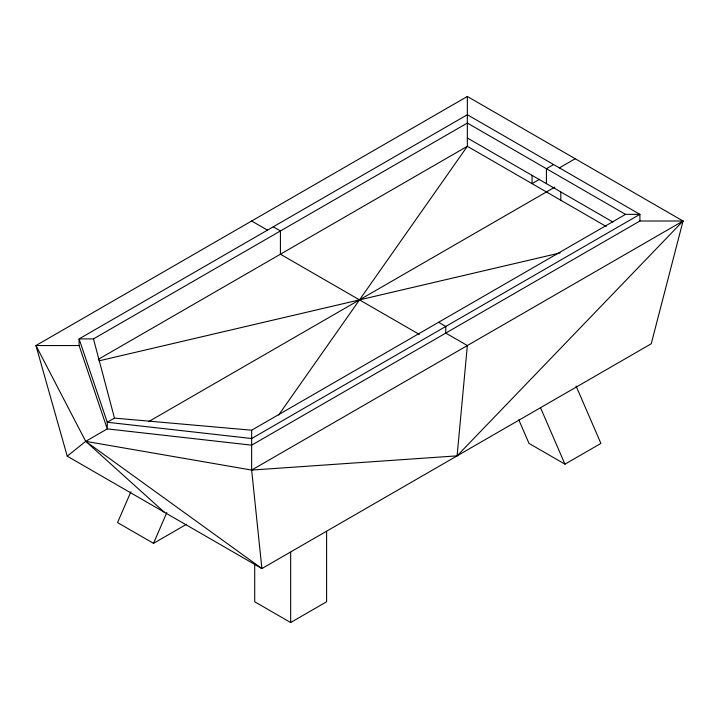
<?xml version="1.0" encoding="UTF-8"?>
<svg xmlns="http://www.w3.org/2000/svg" width="719" height="719" viewBox="0 0 719 719"><rect width="100%" height="100%" fill="white"/><g stroke="black" fill="none" stroke-linecap="round" stroke-linejoin="round"><path stroke-width="1.08" d="M67.227 456.17L35.95 345.542L467.35 96.472L683.05 221.012L651.234 343.781L261.896 568.558L67.227 456.17L85.705 441.349L251.65 470.073L457.104 455.855L467.35 345.542L445.78 333.086L445.78 326.444L438.581 322.292M130.867 491.841L117.557 522.587L153.507 543.339L186.545 524.268M153.507 543.339L166.817 512.593M278.613 415.07L467.35 146.299L467.35 96.472M457.104 455.855L683.05 221.012L639.91 221.012L251.65 445.169L107.275 428.892L85.705 441.349L35.95 345.542L79.09 345.542L107.275 428.892L107.275 422.251L79.09 338.901L467.35 114.734L639.91 214.361L639.91 221.012M79.09 345.542L79.09 338.901L93.479 338.901L467.35 123.048L625.521 214.361L639.91 214.361L251.65 438.527L107.275 422.251L114.474 418.099L251.65 430.214L625.521 214.361M98.323 359.347L467.35 146.299L606.198 226.458M553.63 164.552L546.431 168.704L546.431 183.651M539.583 179.31L532.06 183.651L532.06 175.355M559.256 167.949L575.2 158.737M148.5 421.694L554.897 187.066M164.292 512.207L85.705 441.349L261.896 568.558L251.65 470.073L683.05 221.012M254.706 563.831L254.706 601.767L290.656 622.528L326.606 601.767L326.606 531.467M518.794 419.833L529.004 443.407L564.954 464.159L600.904 443.407L576.054 386.004M98.934 360.866L560.101 252.926M467.35 137.994L612.965 222.063M273.22 226.818L280.419 230.97L280.419 254.22L419.294 334.398M251.65 221.012L267.594 230.215M540.544 407.79L564.954 464.159M93.479 338.901L114.474 418.099M560.811 191.946L560.811 200.25M290.656 552.228L290.656 622.528M251.65 430.214L251.65 470.073"/></g></svg>
